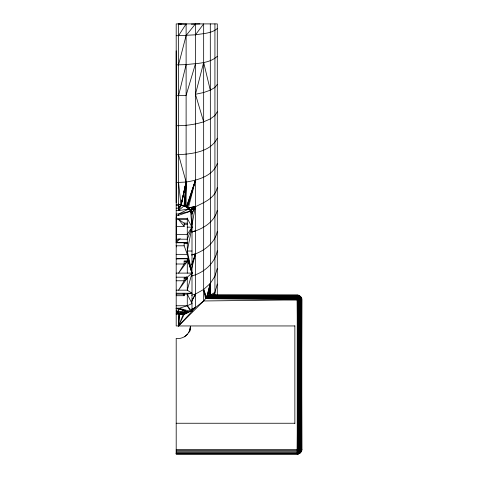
<?xml version="1.0" encoding="UTF-8"?>
<svg xmlns="http://www.w3.org/2000/svg" width="478" height="478" viewBox="0 0 478 478"><rect width="100%" height="100%" fill="white"/><g stroke="black" fill="none" stroke-linecap="round" stroke-linejoin="round"><path stroke-width="0.72" d="M176.197 50.865L176.197 202.684M210.296 23.9L210.434 295.087L297.226 295.243L300.584 296.491L301.343 297.459L301.809 298.601L301.809 450.599L300.584 452.714L298.457 453.939L176.197 453.939L176.197 452.714L297.226 452.714L299.389 451.513L300.584 449.362L301.343 299.826C301.702 297.298 299.855 294.956 297.226 295.087L210.374 295.105C207.404 295.888 205.522 298.738 203.664 300.967L178.563 325.948L178.563 314.219L186.528 313.454L190.495 311.303L192.001 311.303L192.001 212.262C189.324 206.866 181.867 204.578 176.197 204.214M300.584 296.491L298.636 298.421L298.457 299.826L297.226 449.362M300.584 452.714L301.343 449.362L301.343 299.826L301.809 449.362L299.969 452.11L297.226 453.939L300.584 452.714L298.636 450.76L298.457 449.362L299.389 297.686L297.226 296.491L208.814 295.709L210.296 283.4L214.927 276.266L217.299 268.433M191.594 295.219L195.46 294.042L203.664 289.459L210.296 283.4L207.769 296.468L297.226 297.459L299.389 297.686L300.124 298.619L300.584 299.826L299.598 449.362L299.025 452.869L299.598 453.491M176.197 154.717L178.563 154.717L186.115 182.052L185.315 206.275L188.744 208.982L192.001 213.744M189.939 331.135L190.387 326.605L190.238 329.581M176.197 208.175L178.563 208.175L178.539 204.004M217.299 163.566C212.776 176.155 197.982 180.063 186.115 182.052L185.147 206.197L188.744 208.133L190.334 209.615C200.025 203.383 214.18 200.593 217.299 187.645M301.809 298.601L300.584 299.826L301.343 449.362L301.809 299.826L203.664 300.967L195.46 307.551L178.563 325.948L179.322 314.207L184.269 314.195L186.528 313.454L176.197 313.454L177.774 311.781L178.563 312.2L188.744 312.313L178.563 308.202L176.197 308.202M176.197 182.524L186.115 182.052L184.371 205.815L185.147 206.197L184.012 205.833L178.563 210.631L176.197 210.631M178.563 325.948L179.459 314.207L186.528 313.454L183.307 314.195L178.563 325.948L184.269 314.195M186.115 182.052L181.174 204.978L178.563 208.175L181.043 204.972L186.115 182.052L181.323 204.984L178.563 208.175L180.965 204.931L186.115 182.052L184.012 205.833L188.744 208.133L189.533 209.298L190.459 209.74L195.46 206.335L191.941 224.887M188.798 332.515L189.969 329.671L190.387 326.605C190.459 333.901 183.277 339.488 176.197 338.424L176.197 454.1L297.226 454.1L298.457 453.939L300.381 452.505L301.654 450.551L301.809 449.362L176.197 449.362M176.669 214.353L176.197 217.269L176.197 242.591L187.286 242.591M176.197 294.125L187.286 294.125L192.001 293.235L187.286 290.164L192.001 273.099L187.286 251.022L192.001 227.152L190.459 209.74M176.197 95.684L178.563 95.684L186.115 64.626C196.53 63.186 209.089 63.855 217.299 56.326M191.839 268.062L195.46 253.86C205.474 249.952 215.028 242.448 217.299 231.424M188.356 207.924L195.46 180.194L186.426 206.753L186.528 207.183L188.356 207.924L195.46 206.335L191.857 214.305M176.197 64.835L178.563 64.835L186.115 35.503L195.46 23.9L195.46 307.551L191.726 309.762M195.46 94.286L203.664 62.457L210.296 90.193L203.664 92.535L195.46 94.286L203.664 121.812C194.785 124.579 185.488 125.804 176.197 125.714M176.197 451.746L297.226 451.746L298.636 450.76L299.598 449.362L299.598 299.826L298.636 298.421L205.534 298.625L203.664 289.459L206.651 297.459L297.226 298.601L298.457 299.826L299.598 449.362L301.343 451.746L301.654 450.551L300.584 449.362L299.598 299.826L301.343 297.459L301.809 299.826L299.969 297.095L297.226 295.243M213.236 295.087L214.927 292.327L217.299 284.093M299.598 295.709L298.445 296.934L297.226 297.459L206.651 297.459L210.296 283.4L209.723 295.243L298.457 295.243L297.226 296.491L207.769 296.468M195.46 63.795L186.115 95.397L178.563 95.684M195.46 180.194L187.179 207.213L186.528 207.183L195.46 180.194L187.34 207.315L186.528 207.183L186.115 206.663L186.115 23.9L178.563 35.689L176.197 35.689M191.893 264.914L195.46 253.86L191.839 254.672M217.299 250.836C214.819 263.492 203.682 272.854 191.594 276.039M191.839 264.418L195.46 253.86L191.594 255.109M217.299 210.314C214.461 222.115 202.935 228.926 191.983 231.997M301.343 451.746L301.809 449.362M189.288 331.368L189.993 329.653M176.191 453.491L297.226 453.491L297.931 453.413L298.445 452.266L297.226 451.746L300.74 451.148M191.983 212.764L195.46 206.335L188.744 208.133L188.744 208.982L178.563 210.631L181.323 204.984L184.371 205.815L184.012 205.833M191.768 301.379L195.46 294.042L192.048 300.28M217.299 138.214C210.434 152.028 192.311 153.832 178.563 154.717M217.299 111.792L214.927 115.515L210.296 118.926L203.664 121.812M178.712 238.958L176.197 242.591L180.176 238.51M187.286 278.178L178.563 290.164L184.161 280.777L187.286 278.178L184.161 278.178M187.286 261.508L178.563 273.117L184.161 263.999L187.286 261.508L184.161 261.508M178.563 35.689L195.46 34.81L203.664 23.9L203.664 300.967M187.621 334.05L184.472 336.841M217.299 84.421L214.927 87.444L210.296 90.193M176.197 450.599L297.226 450.599L298.457 449.362L298.457 299.826M176.197 277.18L187.286 277.18L192.001 273.099L187.286 254.35L184.161 245.806L184.161 242.776M217.299 28.566C211.354 33.651 202.791 33.472 195.46 34.81M190.387 209.639L195.46 206.335L190.573 211.192L178.563 215.363L176.197 215.363M214.927 292.327L210.434 295.087L210.296 283.4L206.783 297.328L297.226 297.459L298.636 298.421M192.156 309.218L195.46 307.551L192.108 309.021M188.744 208.982L178.563 214.03L176.197 214.03M191.654 309.391L195.46 307.551M301.134 451.591L299.969 452.11L299.443 453.281L297.931 453.413L297.226 452.714M300.124 450.581L301.283 450.061M176.197 308.824L178.563 308.824L178.563 313.454L188.744 312.313L178.563 308.465L187.286 305.759L192.001 303.572L187.286 294.125M176.197 313.454L188.744 312.313L178.563 308.334L176.197 308.334M191.337 24.139L199.906 23.9M178.563 64.835L186.115 64.626M179.322 314.207L176.197 314.219M176.197 273.117L192.001 273.099L187.286 258.443L176.197 258.801L187.286 258.801L192.001 273.099M176.197 205.57L178.563 205.57L178.563 210.631M176.197 218.41L187.286 218.41L192.001 227.152L187.286 239.197L176.197 239.197M176.197 219.402L187.286 219.402M187.286 223.148L184.161 223.148L178.563 219.402L184.161 226.423L176.197 226.423M184.161 224.236L187.286 224.236M187.286 227.152L192.001 227.152L187.286 234.393L176.197 234.393M176.197 242.776L187.286 242.776M184.161 243.445L187.286 243.445M176.197 245.806L184.161 245.806M187.286 251.022L192.001 251.022M176.197 254.35L187.286 254.35L187.286 217.98M187.286 260.916L184.161 260.916L184.161 263.999L176.197 263.999M176.197 280.777L184.161 280.777L184.161 277.939L187.286 277.939L186.318 276.834M176.197 290.164L187.286 290.164L187.286 277.18M176.197 293.235L192.001 293.235M176.197 295.709L184.161 295.709L184.161 293.623M208.814 295.709L297.226 295.709L299.443 295.918L301.654 298.654M176.197 305.759L187.286 305.759L192.001 311.303M176.197 308.465L178.563 308.465M178.157 313.024L176.197 310.939L188.744 312.313L178.563 308.824M190.065 311.118L192.001 311.118M178.563 312.2L177.38 312.2L178.563 312.947M294.86 325.948L176.197 325.948L176.197 23.9L217.299 23.9L217.299 295.087M176.197 423.251L294.86 423.251M297.226 298.601L206.161 297.955L203.664 289.459M206.161 298.625L297.226 299.826L298.457 449.362M178.563 204.214L178.563 23.9L186.354 24.151M178.515 204.721L180.965 204.931L178.563 182.524M178.563 23.9L181.323 24.163M297.226 450.599L298.636 450.76M178.563 308.202L190.495 311.303L187.286 305.759L187.286 293.641M299.025 296.312L300.381 296.677M299.389 297.686L300.74 298.051M300.124 298.619L301.283 299.126M299.969 297.095L301.134 297.615M176.197 310.939L177.774 311.781M298.457 295.243L299.443 295.918M192.001 212.262L190.573 211.192L178.563 214.03L178.563 215.363M297.931 453.413L298.457 453.939M298.445 452.266L299.025 452.869M183.044 293.898L184.161 295.709M297.931 295.786L298.445 296.934M176.197 245.561L176.627 246.917M300.584 299.826L300.584 449.362M297.226 295.087L297.226 454.1M294.86 325.835L294.86 423.365M214.927 23.9L214.927 295.087M187.286 258.114L187.286 273.117M184.161 222.933L184.161 226.423M191.015 210.529L190.573 211.192L190.573 209.866L195.46 206.335L191.015 210.529M195.46 230.952L192.013 231.86L195.46 230.952"/></g></svg>
